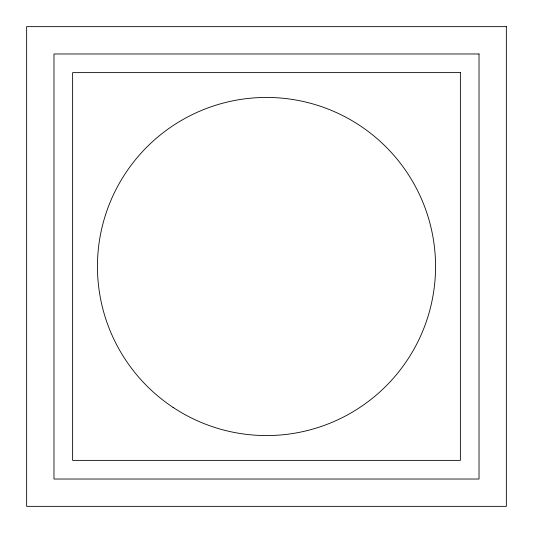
<?xml version="1.0" encoding="UTF-8"?>
<svg xmlns="http://www.w3.org/2000/svg" width="533" height="533" viewBox="0 0 533 533"><rect width="100%" height="100%" fill="white"/><g stroke="black" fill="none" stroke-linecap="round" stroke-linejoin="round"><path stroke-width="0.8" d="M506.35 26.65L26.65 26.65L26.65 506.35L506.35 506.35L506.35 26.65M479.02 53.98L53.98 53.98L53.98 479.02L479.02 479.02L479.02 53.98M460.379 72.621L72.621 72.621L72.621 460.379L460.379 460.379L460.379 72.621M173.005 407.352A169.054 169.054 0 0 0 435.228 277.047A169.054 169.054 0 0 0 191.267 115.108A169.054 169.054 0 0 0 173.005 407.352"/></g></svg>
